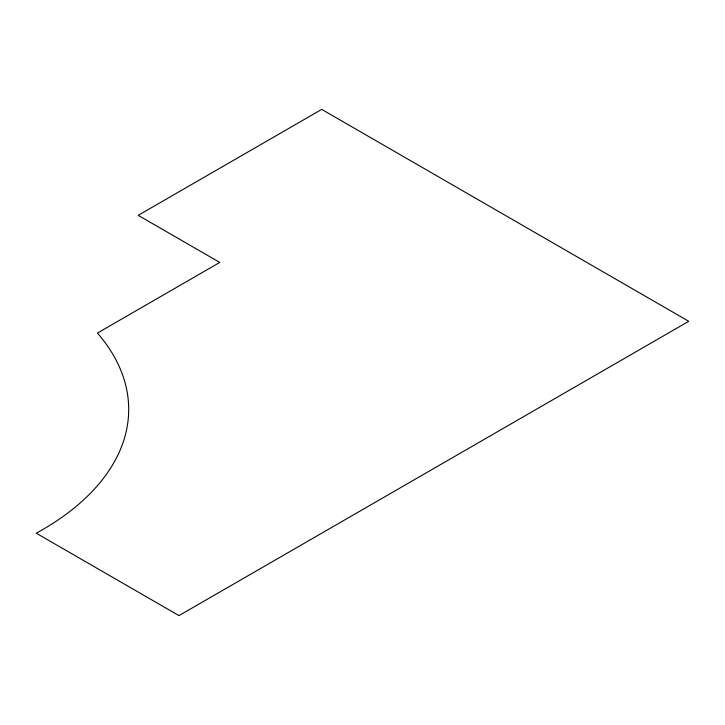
<?xml version="1.0" encoding="UTF-8"?>
<svg xmlns="http://www.w3.org/2000/svg" width="725" height="725" viewBox="0 0 725 725"><rect width="100%" height="100%" fill="white"/><g stroke="black" fill="none" stroke-linecap="round" stroke-linejoin="round"><path stroke-width="1.09" d="M321.719 109.393L138.203 215.343L219.766 262.432L97.422 333.065A295.012 170.321 0 0 1 36.25 533.201L178.984 615.607L688.75 321.293L321.719 109.393"/></g></svg>
